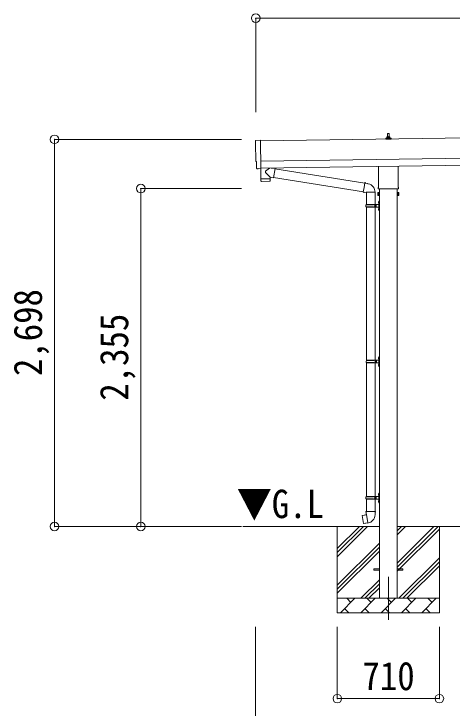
# Model space of a CAD drawing. Units: millimetres at full size, sheet at 1:60. Extents: x -16864 to 16864, y -11640 to 11640.
# Drawn here: x -814 to 2235, y -8329 to -3491 of the extents above; entities that cross this region are included whole.
import ezdxf
from ezdxf.enums import TextEntityAlignment as Align

# ---------------------------------------------------------------- set-up
doc = ezdxf.new("R2010")
doc.units = ezdxf.units.MM
doc.header["$LTSCALE"] = 60
doc.header["$PDMODE"] = 32
doc.header["$PDSIZE"] = 60
doc.linetypes.add('CHAIN1', pattern=[8, 5, -1, 1, -1])
for name, color, linetype, lineweight in [('0-1_Defpoints', 7, 'CHAIN1', 9), ('0-2_TEXT1', 4, 'Continuous', 9), ('0-3_SHAPE', 7, 'Continuous', 9), ('0-7_PARTS2', 7, 'Continuous', 9), ('0-8_TABLE1', 6, 'Continuous', 9), ('0-9_DIM1', 7, 'Continuous', 9)]:
    doc.layers.add(name, color=color, linetype=linetype, lineweight=lineweight)
doc.styles.add('ＭＳ ゴシック', font='')
doc.styles.get('ＭＳ ゴシック').set_extended_font_data('MS Gothic')

msp = doc.modelspace()

# ---------------------------------------------------------------- linework, layer by layer
at = {"layer": '0-1_Defpoints'}
msp.add_line((1791.14, -7413.9), (1791.14, -7762.9), dxfattribs=at)
at = {"layer": '0-2_TEXT1'}
for p, q in [((6531.21, -4296.21), (900.74, -4376.64)), ((1781.45, -4353.85), (1781.45, -4349.64)), ((1782.45, -4349.64), (1800.45, -4349.64)), ((1785.45, -4349.64), (1786.17, -4326.12)), ((1787.17, -4325.14), (1795.72, -4325.14)), ((1796.72, -4326.12), (1797.45, -4349.64)), ((1801.45, -4353.85), (1801.45, -4349.64)), ((1773.2, -4365.14), (1773.2, -4357.43)), ((1809.7, -4365.14), (1773.2, -4365.14)), ((1773.58, -4356.64), (1809.31, -4356.64)), ((1773.96, -4356.46), (1780.68, -4354.83)), ((1781.06, -4354.64), (1801.83, -4354.64)), ((1808.93, -4356.46), (1802.21, -4354.83)), ((1809.7, -4365.14), (1809.7, -4357.43)), ((902.74, -4516.63), (6533.21, -4436.19)), ((903.46, -4566.62), (6533.92, -4486.19)), ((883.88, -4570.67), (876.96, -4570.41)), ((1722.84, -4699.13), (1722.84, -4554.92)), ((1859.44, -4552.96), (1859.44, -4699.13)), ((1717.14, -4737.4), (1717.9, -4736.08)), ((1717.14, -4737.4), (1717.14, -4754.4)), ((1721.14, -4707.9), (1721.14, -4702.4)), ((1859.08, -4711.4), (1723.2, -4711.4)), ((1728.64, -4711.4), (1728.64, -7563.9)), ((1853.64, -7563.9), (1853.64, -4711.4)), ((1861.14, -4702.4), (1861.14, -4707.9)), ((1865.14, -4737.4), (1864.38, -4736.08)), ((1865.14, -4737.4), (1865.14, -4754.4)), ((1717.14, -4754.4), (1717.9, -4755.71)), ((1724.14, -4740.99), (1717.9, -4740.99)), ((1724.14, -4750.81), (1717.9, -4750.81)), ((1724.14, -4755.71), (1717.9, -4755.71)), ((1726.64, -4755.1), (1724.14, -4755.1)), ((1855.64, -4755.1), (1858.14, -4755.1)), ((1858.14, -4740.99), (1864.38, -4740.99)), ((1858.14, -4750.81), (1864.38, -4750.81)), ((1858.14, -4755.71), (1864.38, -4755.71)), ((1865.14, -4754.4), (1864.38, -4755.71)), ((1691.14, -7359.4), (1728.64, -7359.4)), ((1691.14, -7368.4), (1691.14, -7359.4)), ((1691.14, -7359.4), (1728.64, -7359.4)), ((1691.14, -7368.4), (1691.14, -7359.4)), ((1691.14, -7368.4), (1728.64, -7368.4)), ((1691.14, -7368.4), (1728.64, -7368.4)), ((1853.64, -7359.4), (1891.14, -7359.4)), ((1853.64, -7359.4), (1891.14, -7359.4)), ((1853.64, -7368.4), (1891.14, -7368.4)), ((1853.64, -7368.4), (1891.14, -7368.4)), ((1891.14, -7368.4), (1891.14, -7359.4)), ((1891.14, -7368.4), (1891.14, -7359.4))]:
    msp.add_line(p, q, dxfattribs=at)
for points in [[(869.12, -4373.66), (900.67, -4371.55), (903.5, -4569.39)], [(874.07, -4567.46), (873.4, -4520.43), (872.8, -4520.44)], [(884.62, -4570.39), (885.27, -4569.75), (903.51, -4570.39)], [(1724.14, -4755.71), (1724.14, -4736.08), (1717.9, -4736.08)], [(1724.14, -4755.1), (1724.14, -4736.7), (1726.64, -4736.7)], [(1858.14, -4755.1), (1858.14, -4736.7), (1855.64, -4736.7)], [(1858.14, -4755.71), (1858.14, -4736.08), (1864.38, -4736.08)]]:
    msp.add_lwpolyline(points, dxfattribs=at)
for points in [[(1726.64, -4756.4), (1726.64, -4735.4), (1728.64, -4735.4), (1728.64, -4756.4)], [(1855.64, -4756.4), (1855.64, -4735.4), (1853.64, -4735.4), (1853.64, -4756.4)]]:
    msp.add_lwpolyline(points, close=True, dxfattribs=at)
for centre, radius, start, end in [((1780.45, -4353.85), 1, 283.62699, 0), ((1785.53, -4350.27), 4.13, 90, 171.17633), ((1782.45, -4350.64), 1, 90, 180), ((1787.17, -4326.14), 1, 90, 178.60509), ((1794.78, -4349.64), 4.83, 133.60282, 180), ((1788.11, -4349.64), 4.83, 0, 46.39718), ((1795.72, -4326.14), 1, 1.39491, 90), ((1797.36, -4350.27), 4.13, 8.82367, 90), ((1800.45, -4350.64), 1, 0, 90), ((1802.45, -4353.85), 1, 180, 256.37301), ((1774.2, -4357.43), 1, 103.62699, 180), ((1808.7, -4357.43), 1, 0, 76.37301), ((1721.48, -4738.54), 4.34, 145.61575, 214.38425), ((1725.14, -4702.4), 4, 125.09963, 180), ((1725.14, -4707.9), 4, 180, 194.47751), ((1725.14, -4707.9), 4, 194.47751, 241.04498), ((1857.14, -4707.9), 4, 298.95502, 345.52249), ((1857.14, -4702.4), 4, 0, 54.90037), ((1857.14, -4707.9), 4, 345.52249, 0), ((1860.79, -4738.54), 4.34, 325.61575, 34.38425), ((1721.48, -4753.26), 4.34, 145.61575, 214.38425), ((1733.38, -4745.9), 16.24, 162.41205, 197.58795), ((1848.9, -4745.9), 16.24, 342.41205, 17.58795), ((1860.79, -4753.26), 4.34, 325.61575, 34.38425)]:
    msp.add_arc(centre, radius, start, end, dxfattribs=at)
for centre, major_axis, ratio, start_param, end_param in [((869.32, -4376.65), (-3, -0.04), 0.99863, 4.7647489, 6.2979817), ((-3895.04, -4515.14), (4762.89, 68.04), 0.99863, 6.2686928, 6.2979817), ((872.74, -4516.04), (-4.41, -0.06), 0.99863, 6.2686928, 7.8539816), ((877.08, -4567.41), (-2.15, -2.1), 0.9974, 5.5252311, 7.0411395), ((883.92, -4569.67), (-0.717, -0.7), 0.9974, 0.7579542, 1.5707963)]:
    msp.add_ellipse(centre, major_axis=major_axis, ratio=ratio, start_param=start_param, end_param=end_param, dxfattribs=at)
at = {"layer": '0-3_SHAPE'}
for p, q in [((1728.64, -7063.9), (779.7, -7063.9)), ((1436.14, -7063.9), (1436.14, -7663.9)), ((1436.14, -7217.38), (1589.62, -7063.9)), ((1436.14, -7245.67), (1617.91, -7063.9)), ((1436.14, -7273.95), (1646.19, -7063.9)), ((3628.64, -7063.9), (1853.64, -7063.9)), ((1853.64, -7092.72), (1882.46, -7063.9)), ((1853.64, -7121.01), (1910.75, -7063.9)), ((1853.64, -7319), (2108.74, -7063.9)), ((1853.64, -7347.28), (2136.14, -7064.78)), ((1853.64, -7375.57), (2146.14, -7083.07)), ((2146.14, -7063.9), (2146.14, -7663.9)), ((1436.14, -7471.94), (1728.64, -7179.44)), ((1436.14, -7500.22), (1728.64, -7207.72)), ((1436.14, -7528.51), (1728.64, -7236.01)), ((1863.3, -7563.9), (2146.14, -7281.06)), ((1891.58, -7563.9), (2146.14, -7309.34)), ((1919.87, -7563.9), (2146.14, -7337.63)), ((1598.74, -7563.9), (1728.64, -7434)), ((1627.02, -7563.9), (1728.64, -7462.28)), ((1655.31, -7563.9), (1728.64, -7490.57)), ((1436.14, -7563.9), (2146.14, -7563.9)), ((1458.3, -7663.9), (1558.3, -7563.9)), ((1529.74, -7592.45), (1501.19, -7563.9)), ((1599.72, -7663.9), (1699.72, -7563.9)), ((1671.17, -7592.45), (1642.61, -7563.9)), ((1741.14, -7663.9), (1841.14, -7563.9)), ((1812.59, -7592.45), (1784.03, -7563.9)), ((1882.56, -7663.9), (1982.56, -7563.9)), ((1954.01, -7592.45), (1925.45, -7563.9)), ((2023.98, -7663.9), (2123.98, -7563.9)), ((2095.43, -7592.45), (2066.88, -7563.9)), ((1486.85, -7635.35), (1515.4, -7663.9)), ((1628.27, -7635.35), (1656.83, -7663.9)), ((1769.69, -7635.35), (1798.25, -7663.9)), ((1911.11, -7635.35), (1939.67, -7663.9)), ((2052.54, -7635.35), (2081.09, -7663.9)), ((2146.14, -7663.9), (1436.14, -7663.9))]:
    msp.add_line(p, q, dxfattribs=at)
at = {"layer": '0-8_TABLE1'}
for p, q in [((868.14, -3521.26), (868.14, -4175.59)), ((12217.14, -3521.26), (868.14, -3521.26)), ((-531.86, -4365.61), (768.83, -4365.61)), ((-531.86, -4365.61), (-531.86, -7063.9)), ((68.14, -4708.9), (768.83, -4708.9)), ((68.14, -4708.9), (68.14, -7063.9)), ((-531.86, -7063.9), (768.83, -7063.9)), ((867.83, -8964.9), (867.83, -7762.9)), ((1436.14, -8262.9), (1436.14, -7762.9)), ((2146.14, -8262.9), (2146.14, -7762.9)), ((1436.14, -8262.9), (2146.14, -8262.9))]:
    msp.add_line(p, q, dxfattribs=at)
for p in [(868.14, -3521.26), (-531.86, -4365.61), (68.14, -4708.9), (-531.86, -7063.9), (68.14, -7063.9), (1436.14, -8262.9), (2146.14, -8262.9)]:
    msp.add_point(p, dxfattribs=at)
at = {"layer": '0-9_DIM1'}
for p, q in [((903.5, -4569.39), (903.51, -4570.39)), ((967.95, -4628.69), (937.08, -4595.58)), ((964.9, -4565.74), (937.25, -4588.25)), ((1002.52, -4569.75), (976.68, -4565.57)), ((1002.52, -4569.75), (992.36, -4632.64)), ((1002.23, -4571.58), (1627.58, -4671.15)), ((904.14, -4642.62), (904.56, -4655.67)), ((908.63, -4641.55), (908.66, -4642.55)), ((963.62, -4640.77), (963.62, -4641.77)), ((967.95, -4628.69), (992.36, -4632.64)), ((967.95, -4628.69), (968.12, -4640.7)), ((992.65, -4630.82), (1617.16, -4730.25)), ((965.14, -4657.75), (907.6, -4658.57)), ((1627.9, -4669.33), (1622.37, -4700.7)), ((1627.9, -4669.33), (1629.04, -4667.35)), ((1629.04, -4667.35), (1632.6, -4667.98)), ((1632.6, -4667.98), (1633.02, -4670.33)), ((1647.53, -4673.15), (1649.22, -4674.78)), ((1649.22, -4674.78), (1651.33, -4675.23)), ((1616.84, -4732.06), (1622.37, -4700.7)), ((1616.84, -4732.06), (1617.23, -4734.32)), ((1616.84, -4732.06), (1621.99, -4732.88)), ((1617.23, -4734.32), (1620.8, -4734.95)), ((1620.8, -4734.95), (1621.99, -4732.88)), ((1621.99, -4732.88), (1636.59, -4735.19)), ((1636.59, -4735.19), (1638.8, -4734.21)), ((1699.1, -4734.6), (1637.91, -4734.6)), ((1638.64, -4734.6), (1638.64, -4819.82)), ((1698.64, -4734.6), (1698.64, -4819.82)), ((1635.64, -4821.82), (1685.97, -4821.82)), ((1635.64, -4835.82), (1685.97, -4835.82)), ((1636.64, -4819.82), (1722.64, -4819.82)), ((1636.64, -4819.82), (1636.64, -4821.82)), ((1636.64, -4837.82), (1636.64, -4835.82)), ((1695.64, -4819.82), (1695.64, -4824.32)), ((1695.64, -4824.32), (1697.64, -4824.32)), ((1695.64, -4837.82), (1695.64, -4833.32)), ((1695.64, -4833.32), (1697.64, -4833.32)), ((1697.64, -4824.32), (1697.64, -4828.82)), ((1697.64, -4833.32), (1697.64, -4828.82)), ((1703.64, -4819.82), (1703.64, -4828.82)), ((1703.64, -4824.32), (1706.64, -4824.32)), ((1703.64, -4837.82), (1703.64, -4828.82)), ((1703.64, -4833.32), (1706.64, -4833.32)), ((1706.64, -4824.32), (1706.64, -4828.82)), ((1706.64, -4833.32), (1706.64, -4828.82)), ((1722.34, -4802.67), (1724.38, -4803.67)), ((1723.61, -4800.67), (1724.24, -4800.67)), ((1723.61, -4800.67), (1723.61, -4808.97)), ((1723.61, -4808.97), (1724.24, -4808.97)), ((1724.24, -4800.67), (1724.24, -4808.97)), ((1724.24, -4800.67), (1724.64, -4801.07)), ((1724.24, -4808.97), (1724.64, -4808.57)), ((1724.38, -4803.67), (1724.99, -4804.82)), ((1724.64, -4796.82), (1727.64, -4795.32)), ((1724.64, -4796.82), (1724.64, -4828.82)), ((1724.64, -4801.07), (1724.64, -4808.57)), ((1724.64, -4860.82), (1724.64, -4828.82)), ((1727.64, -4795.32), (1727.64, -4828.82)), ((1727.64, -4795.32), (1728.64, -4795.32)), ((1727.64, -4862.32), (1727.64, -4828.82)), ((1728.64, -4795.32), (1728.64, -4828.82)), ((1728.64, -4862.32), (1728.64, -4828.82)), ((1636.64, -4837.82), (1722.64, -4837.82)), ((1638.64, -4837.82), (1638.64, -5904.9)), ((1698.64, -4837.82), (1698.64, -5904.9)), ((1722.34, -4850.67), (1724.38, -4851.67)), ((1723.61, -4848.67), (1724.24, -4848.67)), ((1723.61, -4848.67), (1723.61, -4856.97)), ((1723.61, -4856.97), (1724.24, -4856.97)), ((1724.24, -4848.67), (1724.24, -4856.97)), ((1724.24, -4848.67), (1724.64, -4849.07)), ((1724.24, -4856.97), (1724.64, -4856.57)), ((1724.38, -4851.67), (1724.99, -4852.82)), ((1724.64, -4849.07), (1724.64, -4856.57)), ((1724.64, -4860.82), (1727.64, -4862.32)), ((1727.64, -4862.32), (1728.64, -4862.32)), ((1722.34, -5887.75), (1724.38, -5888.75)), ((1723.61, -5885.75), (1724.24, -5885.75)), ((1723.61, -5885.75), (1723.61, -5894.05)), ((1723.61, -5894.05), (1724.24, -5894.05)), ((1724.24, -5885.75), (1724.24, -5894.05)), ((1724.24, -5885.75), (1724.64, -5886.15)), ((1724.24, -5894.05), (1724.64, -5893.65)), ((1724.38, -5888.75), (1724.99, -5889.9)), ((1724.64, -5881.9), (1727.64, -5880.4)), ((1724.64, -5881.9), (1724.64, -5913.9)), ((1724.64, -5886.15), (1724.64, -5893.65)), ((1727.64, -5880.4), (1727.64, -5913.9)), ((1727.64, -5880.4), (1728.64, -5880.4)), ((1728.64, -5880.4), (1728.64, -5913.9)), ((1638.14, -5906.9), (1688.47, -5906.9)), ((1638.14, -5920.9), (1688.47, -5920.9)), ((1638.64, -5922.89), (1638.64, -6854.9)), ((1639.14, -5904.9), (1639.14, -5906.9)), ((1639.14, -5904.9), (1722.64, -5904.9)), ((1639.14, -5922.9), (1639.14, -5920.9)), ((1639.14, -5922.9), (1722.64, -5922.9)), ((1698.14, -5904.9), (1698.14, -5909.4)), ((1698.14, -5909.4), (1700.14, -5909.4)), ((1698.14, -5922.9), (1698.14, -5918.4)), ((1698.14, -5918.4), (1700.14, -5918.4)), ((1698.64, -5922.89), (1698.64, -6854.9)), ((1700.14, -5909.4), (1700.14, -5913.9)), ((1700.14, -5918.4), (1700.14, -5913.9)), ((1706.14, -5904.9), (1706.14, -5913.9)), ((1706.14, -5909.4), (1709.14, -5909.4)), ((1706.14, -5922.9), (1706.14, -5913.9)), ((1706.14, -5918.4), (1709.14, -5918.4)), ((1709.14, -5909.4), (1709.14, -5913.9)), ((1709.14, -5918.4), (1709.14, -5913.9)), ((1722.34, -5935.75), (1724.38, -5936.75)), ((1723.61, -5933.75), (1724.24, -5933.75)), ((1723.61, -5933.75), (1723.61, -5942.05)), ((1723.61, -5942.05), (1724.24, -5942.05)), ((1724.24, -5933.75), (1724.24, -5942.05)), ((1724.24, -5933.75), (1724.64, -5934.15)), ((1724.24, -5942.05), (1724.64, -5941.65)), ((1724.38, -5936.75), (1724.99, -5937.9)), ((1724.64, -5945.9), (1724.64, -5913.9)), ((1724.64, -5934.15), (1724.64, -5941.65)), ((1724.64, -5945.9), (1727.64, -5947.4)), ((1727.64, -5947.4), (1727.64, -5913.9)), ((1727.64, -5947.4), (1728.64, -5947.4)), ((1728.64, -5947.4), (1728.64, -5913.9)), ((1635.64, -6856.9), (1685.97, -6856.9)), ((1636.64, -6854.9), (1722.64, -6854.9)), ((1636.64, -6854.9), (1636.64, -6856.9)), ((1695.64, -6854.9), (1695.64, -6859.4)), ((1695.64, -6859.4), (1697.64, -6859.4)), ((1695.64, -6872.9), (1695.64, -6868.4)), ((1695.64, -6868.4), (1697.64, -6868.4)), ((1697.64, -6859.4), (1697.64, -6863.9)), ((1697.64, -6868.4), (1697.64, -6863.9)), ((1703.64, -6854.9), (1703.64, -6863.9)), ((1703.64, -6859.4), (1706.64, -6859.4)), ((1703.64, -6872.9), (1703.64, -6863.9)), ((1703.64, -6868.4), (1706.64, -6868.4)), ((1706.64, -6859.4), (1706.64, -6863.9)), ((1706.64, -6868.4), (1706.64, -6863.9)), ((1722.34, -6837.75), (1724.38, -6838.75)), ((1723.61, -6835.75), (1724.24, -6835.75)), ((1723.61, -6835.75), (1723.61, -6844.05)), ((1723.61, -6844.05), (1724.24, -6844.05)), ((1724.24, -6835.75), (1724.24, -6844.05)), ((1724.24, -6835.75), (1724.64, -6836.15)), ((1724.24, -6844.05), (1724.64, -6843.65)), ((1724.38, -6838.75), (1724.99, -6839.9)), ((1724.64, -6831.9), (1727.64, -6830.4)), ((1724.64, -6831.9), (1724.64, -6863.9)), ((1724.64, -6836.15), (1724.64, -6843.65)), ((1724.64, -6895.9), (1724.64, -6863.9)), ((1727.64, -6830.4), (1727.64, -6863.9)), ((1727.64, -6830.4), (1728.64, -6830.4)), ((1727.64, -6897.4), (1727.64, -6863.9)), ((1728.64, -6830.4), (1728.64, -6863.9)), ((1728.64, -6897.4), (1728.64, -6863.9)), ((1635.64, -6870.9), (1685.97, -6870.9)), ((1636.64, -6872.9), (1636.64, -6870.9)), ((1636.64, -6872.9), (1722.64, -6872.9)), ((1638.64, -6872.9), (1638.64, -6957.83)), ((1698.64, -6872.9), (1698.64, -6957.83)), ((1722.34, -6885.75), (1724.38, -6886.75)), ((1723.61, -6883.75), (1724.24, -6883.75)), ((1723.61, -6883.75), (1723.61, -6892.05)), ((1723.61, -6892.05), (1724.24, -6892.05)), ((1724.24, -6883.75), (1724.24, -6892.05)), ((1724.24, -6883.75), (1724.64, -6884.15)), ((1724.24, -6892.05), (1724.64, -6891.65)), ((1724.38, -6886.75), (1724.99, -6887.9)), ((1724.64, -6884.15), (1724.64, -6891.65)), ((1724.64, -6895.9), (1727.64, -6897.4)), ((1727.64, -6897.4), (1728.64, -6897.4)), ((1636.79, -6957.83), (1634.64, -6958.61)), ((1634.64, -6958.61), (1634.64, -6962.23)), ((1634.64, -6962.23), (1636.88, -6963.04)), ((1636.79, -6957.83), (1668.64, -6957.83)), ((1636.79, -6957.83), (1636.88, -6963.04)), ((1636.88, -6963.04), (1637.14, -6977.83)), ((1700.49, -6957.83), (1668.64, -6957.83)), ((1702.64, -6962.23), (1700.4, -6963.04)), ((1700.49, -6957.83), (1702.64, -6958.61)), ((1702.64, -6958.61), (1702.64, -6962.23)), ((1610.18, -6986.28), (1609.37, -6987.45)), ((1609.37, -6987.45), (1618.99, -7042.01)), ((1638.05, -6981.03), (1610.18, -6986.28)), ((1622.92, -6983.67), (1622.71, -6983.92)), ((1637.14, -6977.83), (1638.49, -6979.83)), ((1648.4, -7038.32), (1638.27, -6980.85)), ((1638.29, -6980.03), (1638.29, -6980.73)), ((1638.49, -6979.83), (1638.46, -6979.83)), ((1698.83, -6979.77), (1698.75, -6981.93)), ((1700.14, -6977.83), (1698.83, -6979.77)), ((1633.02, -7040.92), (1632.73, -7040.76)), ((1648.71, -7039.09), (1648.47, -7038.42))]:
    msp.add_line(p, q, dxfattribs=at)
for points in [[(903.11, -4570.38), (904.13, -4641.62), (968.12, -4640.7)], [(968.09, -4654.76), (968.14, -4641.7), (904.14, -4642.62)], [(1627.9, -4669.33), (1633.02, -4670.33), (1647.53, -4673.15)], [(1722.34, -4806.97), (1724.38, -4805.97), (1724.99, -4804.82)], [(1722.34, -4854.97), (1724.38, -4853.97), (1724.99, -4852.82)], [(1722.34, -5892.05), (1724.38, -5891.05), (1724.99, -5889.9)], [(1722.34, -5940.05), (1724.38, -5939.05), (1724.99, -5937.9)], [(1722.34, -6842.05), (1724.38, -6841.05), (1724.99, -6839.9)], [(1722.34, -6890.05), (1724.38, -6889.05), (1724.99, -6887.9)], [(1700.49, -6957.83), (1700.4, -6963.04), (1700.14, -6977.83)], [(1625.17, -6983.46), (1624.89, -6983.3), (1622.92, -6983.67)], [(1648.13, -7038.23), (1620.15, -7042.83), (1618.99, -7042.01)], [(1635.2, -7040.36), (1634.99, -7040.59), (1633.02, -7040.92)]]:
    msp.add_lwpolyline(points, dxfattribs=at)
for centre, radius, start, end in [((940.56, -4592), 5, 131.47396, 225.79244), ((907.55, -4655.57), 3, 181.81845, 270.86677), ((965.09, -4654.75), 3, 270.81845, 359.81845), ((1638.8, -4734.21), 60.3, 359.62495, 78), ((1684.39, -4828.82), 49.25, 171.82876, 180.00002), ((1684.39, -4828.82), 49.25, 180.00002, 188.17127), ((1685.97, -4819.82), 2, 270, 359.99998), ((1685.97, -4837.82), 2, 0.00005, 90.00004), ((1727.94, -4804.82), 6, 136.21765, 223.78235), ((1722.64, -4817.82), 2, 270, 359.99998), ((1727.94, -4852.82), 6, 136.21765, 223.78235), ((1722.64, -4839.82), 2, 0.00005, 90.00004), ((1727.94, -5889.9), 6, 136.21765, 223.78235), ((1686.89, -5913.9), 49.25, 171.82876, 180.00002), ((1686.89, -5913.9), 49.25, 180.00002, 188.17127), ((1688.47, -5904.9), 2, 270, 359.99998), ((1688.47, -5922.9), 2, 0.00005, 90.00004), ((1727.94, -5937.9), 6, 136.21765, 223.78235), ((1722.64, -5902.9), 2, 270, 359.99998), ((1722.64, -5924.9), 2, 0.00005, 90.00004), ((1684.39, -6863.9), 49.25, 171.82876, 180.00002), ((1684.39, -6863.9), 49.25, 180.00002, 188.17127), ((1685.97, -6854.9), 2, 270, 359.99998), ((1727.94, -6839.9), 6, 136.21765, 223.78235), ((1722.64, -6852.9), 2, 270, 359.99998), ((1685.97, -6872.9), 2, 0.00005, 90.00004), ((1727.94, -6887.9), 6, 136.21765, 223.78235), ((1722.64, -6874.9), 2, 0.00005, 90.00004), ((1637.99, -6980.73), 0.3, 280.66842, 0), ((1638.49, -6980.03), 0.2, 100, 180), ((1638.49, -6979.83), 60.3, 279.96938, 358), ((1648.18, -7038.53), 0.3, 20, 99.33158), ((1648.89, -7039.02), 0.2, 200, 279.96938)]:
    msp.add_arc(centre, radius, start, end, dxfattribs=at)

# ---------------------------------------------------------------- texts
at = {"layer": '0-7_PARTS2', "style": 'ＭＳ ゴシック', "width": 0.9}
msp.add_text('▼G.L', height=197.9, dxfattribs=at).set_placement((736.97, -7064.18), align=Align.BOTTOM_LEFT)
at = {"layer": '0-8_TABLE1', "color": 7, "style": 'ＭＳ ゴシック', "width": 0.9}
for s, p in [('2,698', (-559.36, -6014.75)), ('2,355', (40.64, -6186.4))]:
    msp.add_text(s, height=197.9, rotation=90, dxfattribs=at).set_placement(p, align=Align.BOTTOM_LEFT)
msp.add_text('710', height=197.9, dxfattribs=at).set_placement((1611.14, -8262.9), align=Align.BOTTOM_LEFT)

doc.saveas('drawing.dxf')
